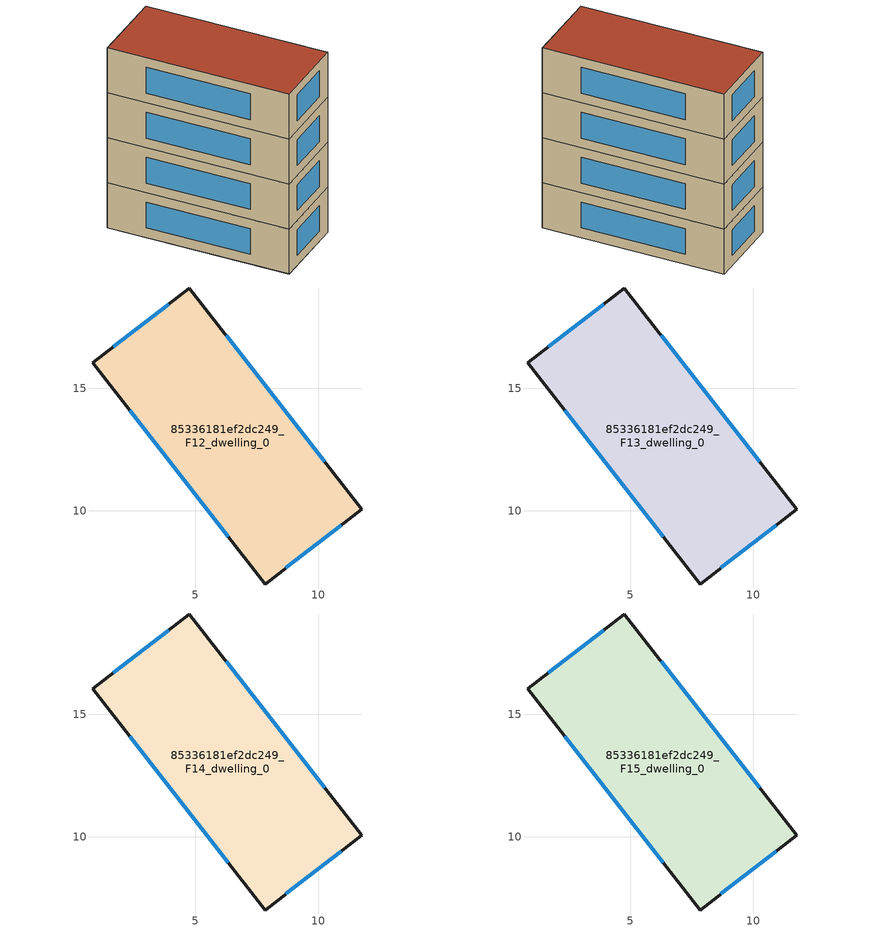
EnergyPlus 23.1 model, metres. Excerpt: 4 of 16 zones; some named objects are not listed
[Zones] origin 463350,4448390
85336181ef2dc249_F12_dwelling_0
 floor to 85336181ef2dc249_F11_dwelling_0 (EU_floor_Construction): 4.75,19.08 11.78,10.08 7.84,7.02 0.81,16.02 z36
 wall outside (EU_wall_Construction): 4.75,19.08 0.81,16.02 7.84,7.02 11.78,10.08 4.75,19.08 z36:39
 window (EU_Window_Construction): 3.91,18.42 1.66,16.68 / 10.28,12 6.26,17.15 / 8.69,7.68 10.94,9.42 / 2.32,14.1 6.34,8.95 z36.64:38.36
85336181ef2dc249_F13_dwelling_0
 floor to 85336181ef2dc249_F12_dwelling_0 (EU_floor_Construction): 4.75,19.08 11.78,10.08 7.84,7.02 0.81,16.02 z39
 wall outside (EU_wall_Construction): 4.75,19.08 0.81,16.02 7.84,7.02 11.78,10.08 4.75,19.08 z39:42
 window (EU_Window_Construction): 3.91,18.42 1.66,16.68 / 10.28,12 6.26,17.15 / 8.69,7.68 10.94,9.42 / 2.32,14.1 6.34,8.95 z39.64:41.36
85336181ef2dc249_F14_dwelling_0
 floor to 85336181ef2dc249_F13_dwelling_0 (EU_floor_Construction): 4.75,19.08 11.78,10.08 7.84,7.02 0.81,16.02 z42
 wall outside (EU_wall_Construction): 4.75,19.08 0.81,16.02 7.84,7.02 11.78,10.08 4.75,19.08 z42:45
 window (EU_Window_Construction): 3.91,18.42 1.66,16.68 / 10.28,12 6.26,17.15 / 8.69,7.68 10.94,9.42 / 2.32,14.1 6.34,8.95 z42.64:44.36
85336181ef2dc249_F15_dwelling_0
 floor to 85336181ef2dc249_F14_dwelling_0 (EU_floor_Construction): 4.75,19.08 11.78,10.08 7.84,7.02 0.81,16.02 z45
 wall outside (EU_wall_Construction): 4.75,19.08 0.81,16.02 7.84,7.02 11.78,10.08 4.75,19.08 z45:48
 window (EU_Window_Construction): 3.91,18.42 1.66,16.68 / 10.28,12 6.26,17.15 / 8.69,7.68 10.94,9.42 / 2.32,14.1 6.34,8.95 z45.64:47.36
 roof outside (EU_roof_Construction): 11.78,10.08 4.75,19.08 0.81,16.02 7.84,7.02 z48
[Building]
EU S2 Campaign: North Axis=0; Terrain=City; Solar Distribution=FullExterior
[Site:Location]
Yerevan-Zvartnots.Intl.AP: Latitude=40.15; Longitude=44.383; Time Zone=4; Elevation=854
[SizingPeriod:WeatherFileDays]
AnnualSizingPeriod: Begin Month=1; Begin Day of Month=1; End Month=12; End Day of Month=31; Day of Week for Start Day=Monday; Use Weather File Daylight Saving Period=No; Use Weather File Rain and Snow Indicators=No
[MATERIAL]
EU_InternalMass_Material: Roughness=MediumRough; Thickness=0.1; Conductivity=1; Density=1800; Specific Heat=900; Thermal Absorptance=0.9; Solar Absorptance=0.7; Visible Absorptance=0.7
[MATERIAL:NOMASS] Roughness=MediumRough; Thermal Absorptance=0.9; Solar Absorptance=0.7; Visible Absorptance=0.7
Name | Thermal Resistance
EU_wall_NoMass | 1.05043
EU_roof_NoMass | 1.45357
EU_floor_NoMass | 0.478065
[WINDOWMATERIAL:SIMPLEGLAZINGSYSTEM]
EU_Window_SimpleGlazing: UFactor=2.5566; Solar Heat Gain Coefficient=0.75; Visible Transmittance=0.75
[CONSTRUCTION]
EU_wall_Construction: EU_wall_NoMass
EU_roof_Construction: EU_roof_NoMass
EU_floor_Construction: EU_floor_NoMass
EU_Window_Construction: EU_Window_SimpleGlazing
EU_InternalMass_Construction: EU_InternalMass_Material
[ZONE] Type=1; Multiplier=1; Ceiling Height=autocalculate; Volume=170.828; Floor Area=autocalculate; Part of Total Floor Area=Yes
85336181ef2dc249_F12_dwelling_0; 85336181ef2dc249_F13_dwelling_0; 85336181ef2dc249_F14_dwelling_0; 85336181ef2dc249_F15_dwelling_0
[INTERNALMASS] Construction=EU_InternalMass_Construction; Surface Area=56.9425
Name | Zone or ZoneList
85336181ef2dc249_F12_dwelling_0_EU_InternalMass | 85336181ef2dc249_F12_dwelling_0
85336181ef2dc249_F13_dwelling_0_EU_InternalMass | 85336181ef2dc249_F13_dwelling_0
85336181ef2dc249_F14_dwelling_0_EU_InternalMass | 85336181ef2dc249_F14_dwelling_0
85336181ef2dc249_F15_dwelling_0_EU_InternalMass | 85336181ef2dc249_F15_dwelling_0
[OTHEREQUIPMENT] Fuel Type=Electricity; Design Level Calculation Method=Watts/Area; Power per Zone Floor Area=1; Fraction Latent=0; Fraction Radiant=0; Fraction Lost=0; Carbon Dioxide Generation Rate=0; EndUse Subcategory=EU_Step8_InternalGains
Name | Zone or ZoneList or Space or SpaceList | Schedule
EU_Step8_InternalGain_85336181ef2dc249_F12_dwelling_0_f000 | 85336181ef2dc249_F12_dwelling_0 | EU_Step8_GainSchedule_85336181ef2dc249_F12_dwelling_0_f000
EU_Step8_InternalGain_85336181ef2dc249_F13_dwelling_0_f000 | 85336181ef2dc249_F13_dwelling_0 | EU_Step8_GainSchedule_85336181ef2dc249_F13_dwelling_0_f000
EU_Step8_InternalGain_85336181ef2dc249_F14_dwelling_0_f000 | 85336181ef2dc249_F14_dwelling_0 | EU_Step8_GainSchedule_85336181ef2dc249_F14_dwelling_0_f000
EU_Step8_InternalGain_85336181ef2dc249_F15_dwelling_0_f000 | 85336181ef2dc249_F15_dwelling_0 | EU_Step8_GainSchedule_85336181ef2dc249_F15_dwelling_0_f000
[ZONEVENTILATION:DESIGNFLOWRATE] Schedule=EU_AlwaysOn; Design Flow Rate Calculation Method=AirChanges/Hour; Air Changes per Hour=0.557805; Ventilation Type=Natural; Fan Pressure Rise=0; Fan Total Efficiency=1; Constant Term Coefficient=1; Temperature Term Coefficient=0; Velocity Term Coefficient=0; Velocity Squared Term Coefficient=0; Minimum Indoor Temperature=-100; Maximum Indoor Temperature=100; Delta Temperature=-100; Minimum Outdoor Temperature=-100; Maximum Outdoor Temperature=100; Maximum Wind Speed=40
Name | Zone or ZoneList or Space or SpaceList
EU_ConstantAir_85336181ef2dc249_F12_dwelling_0 | 85336181ef2dc249_F12_dwelling_0
EU_ConstantAir_85336181ef2dc249_F13_dwelling_0 | 85336181ef2dc249_F13_dwelling_0
EU_ConstantAir_85336181ef2dc249_F14_dwelling_0 | 85336181ef2dc249_F14_dwelling_0
EU_ConstantAir_85336181ef2dc249_F15_dwelling_0 | 85336181ef2dc249_F15_dwelling_0
[HVACTEMPLATE:ZONE:IDEALLOADSAIRSYSTEM] System Availability Schedule=EU_AlwaysOn; Maximum Heating Supply Air Temperature=50; Minimum Cooling Supply Air Temperature=13; Maximum Heating Supply Air Humidity Ratio=0.0156; Minimum Cooling Supply Air Humidity Ratio=0.0077; Heating Limit=NoLimit; Cooling Limit=NoLimit; Heating Availability Schedule=EU_AlwaysOn; Cooling Availability Schedule=EU_CoolingOff; Dehumidification Control Type=ConstantSensibleHeatRatio; Cooling Sensible Heat Ratio=0.7; Dehumidification Setpoint=60; Humidification Control Type=None; Humidification Setpoint=30; Outdoor Air Method=None; Outdoor Air Flow Rate per Person=0.00944; Outdoor Air Flow Rate per Zone Floor Area=0; Outdoor Air Flow Rate per Zone=0; Demand Controlled Ventilation Type=None; Outdoor Air Economizer Type=NoEconomizer; Heat Recovery Type=None; Sensible Heat Recovery Effectiveness=0.7; Latent Heat Recovery Effectiveness=0.65
Name | Template Thermostat
85336181ef2dc249_F12_dwelling_0 | EU_HeatOnly_85336181ef2dc249_F12_dwelling_0
85336181ef2dc249_F13_dwelling_0 | EU_HeatOnly_85336181ef2dc249_F13_dwelling_0
85336181ef2dc249_F14_dwelling_0 | EU_HeatOnly_85336181ef2dc249_F14_dwelling_0
85336181ef2dc249_F15_dwelling_0 | EU_HeatOnly_85336181ef2dc249_F15_dwelling_0
[SIZING:ZONE] Zone Cooling Design Supply Air Temperature Input Method=SupplyAirTemperature; Zone Cooling Design Supply Air Temperature=13; Zone Heating Design Supply Air Temperature Input Method=SupplyAirTemperature; Zone Heating Design Supply Air Temperature=50; Zone Cooling Design Supply Air Humidity Ratio=0.008; Zone Heating Design Supply Air Humidity Ratio=0.008; Cooling Design Air Flow Method=DesignDay; Cooling Design Air Flow Rate=0; Cooling Minimum Air Flow per Zone Floor Area=0.000762; Cooling Minimum Air Flow=0; Cooling Minimum Air Flow Fraction=0.2; Heating Design Air Flow Method=DesignDay; Heating Design Air Flow Rate=0; Heating Maximum Air Flow per Zone Floor Area=0.002032; Heating Maximum Air Flow=0.141576; Heating Maximum Air Flow Fraction=0.3; Account for Dedicated Outdoor Air System=No; Dedicated Outdoor Air System Control Strategy=NeutralSupplyAir; Dedicated Outdoor Air Low Setpoint Temperature for Design=autosize; Dedicated Outdoor Air High Setpoint Temperature for Design=autosize; Zone Load Sizing Method=Sensible Load Only No Latent Load; Zone Latent Cooling Design Supply Air Humidity Ratio Input Method=HumidityRatioDifference; Zone Cooling Design Supply Air Humidity Ratio Difference=0.005; Zone Latent Heating Design Supply Air Humidity Ratio Input Method=HumidityRatioDifference; Zone Humidification Design Supply Air Humidity Ratio Difference=0.005
85336181ef2dc249_F12_dwelling_0; 85336181ef2dc249_F13_dwelling_0; 85336181ef2dc249_F14_dwelling_0; 85336181ef2dc249_F15_dwelling_0
[SCHEDULE:CONSTANT]
Name | Hourly Value
EU_AlwaysOn | 1
EU_CoolingOff | 0
[SCHEDULE:FILE] Column Number=1; Rows to Skip at Top=0; Number of Hours of Data=8760; Column Separator=Comma; Interpolate to Timestep=No; Minutes per Item=60; Adjust Schedule for Daylight Savings=Yes
Name | File
EU_Step8_GainSchedule_85336181ef2dc249_F12_dwelling_0_f000 | ../../schedules/85336181ef2dc249/85336181ef2dc249_F12_dwelling_0_f000_gain.csv
EU_Step8_GainSchedule_85336181ef2dc249_F13_dwelling_0_f000 | ../../schedules/85336181ef2dc249/85336181ef2dc249_F13_dwelling_0_f000_gain.csv
EU_Step8_GainSchedule_85336181ef2dc249_F14_dwelling_0_f000 | ../../schedules/85336181ef2dc249/85336181ef2dc249_F14_dwelling_0_f000_gain.csv
EU_Step8_GainSchedule_85336181ef2dc249_F15_dwelling_0_f000 | ../../schedules/85336181ef2dc249/85336181ef2dc249_F15_dwelling_0_f000_gain.csv
